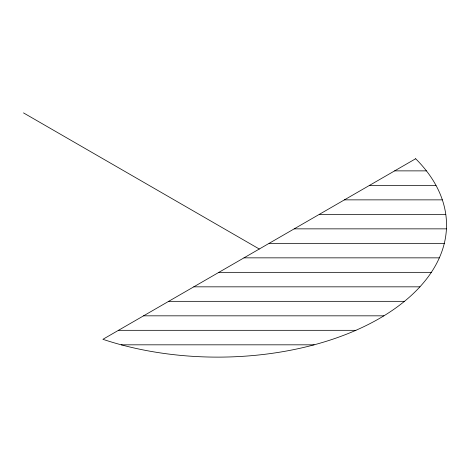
<?xml version="1.0" encoding="UTF-8"?>
<svg xmlns="http://www.w3.org/2000/svg" width="470" height="470" viewBox="0 0 470 470"><rect width="100%" height="100%" fill="white"/><g stroke="black" fill="none" stroke-linecap="round" stroke-linejoin="round"><path stroke-width="0.7" d="M394.636 170.874L426.437 170.874M369.532 185.368L435.99 185.368M344.422 199.862L442.346 199.862M319.318 214.361L445.783 214.361M294.208 228.855L446.43 228.855M269.104 243.348L444.309 243.348M243.995 257.848L439.344 257.848M218.885 272.341L431.337 272.341M193.781 286.835L419.922 286.835M168.671 301.335L404.476 301.335M143.567 315.828L383.884 315.828M118.458 330.322L355.861 330.322M121.242 344.821L314.13 344.821M23.5 112.894L259.281 249.018M415.662 158.737L102.907 339.305A228.843 132.123 0 0 0 379.502 318.425A228.843 132.123 0 0 0 415.662 158.737"/></g></svg>
